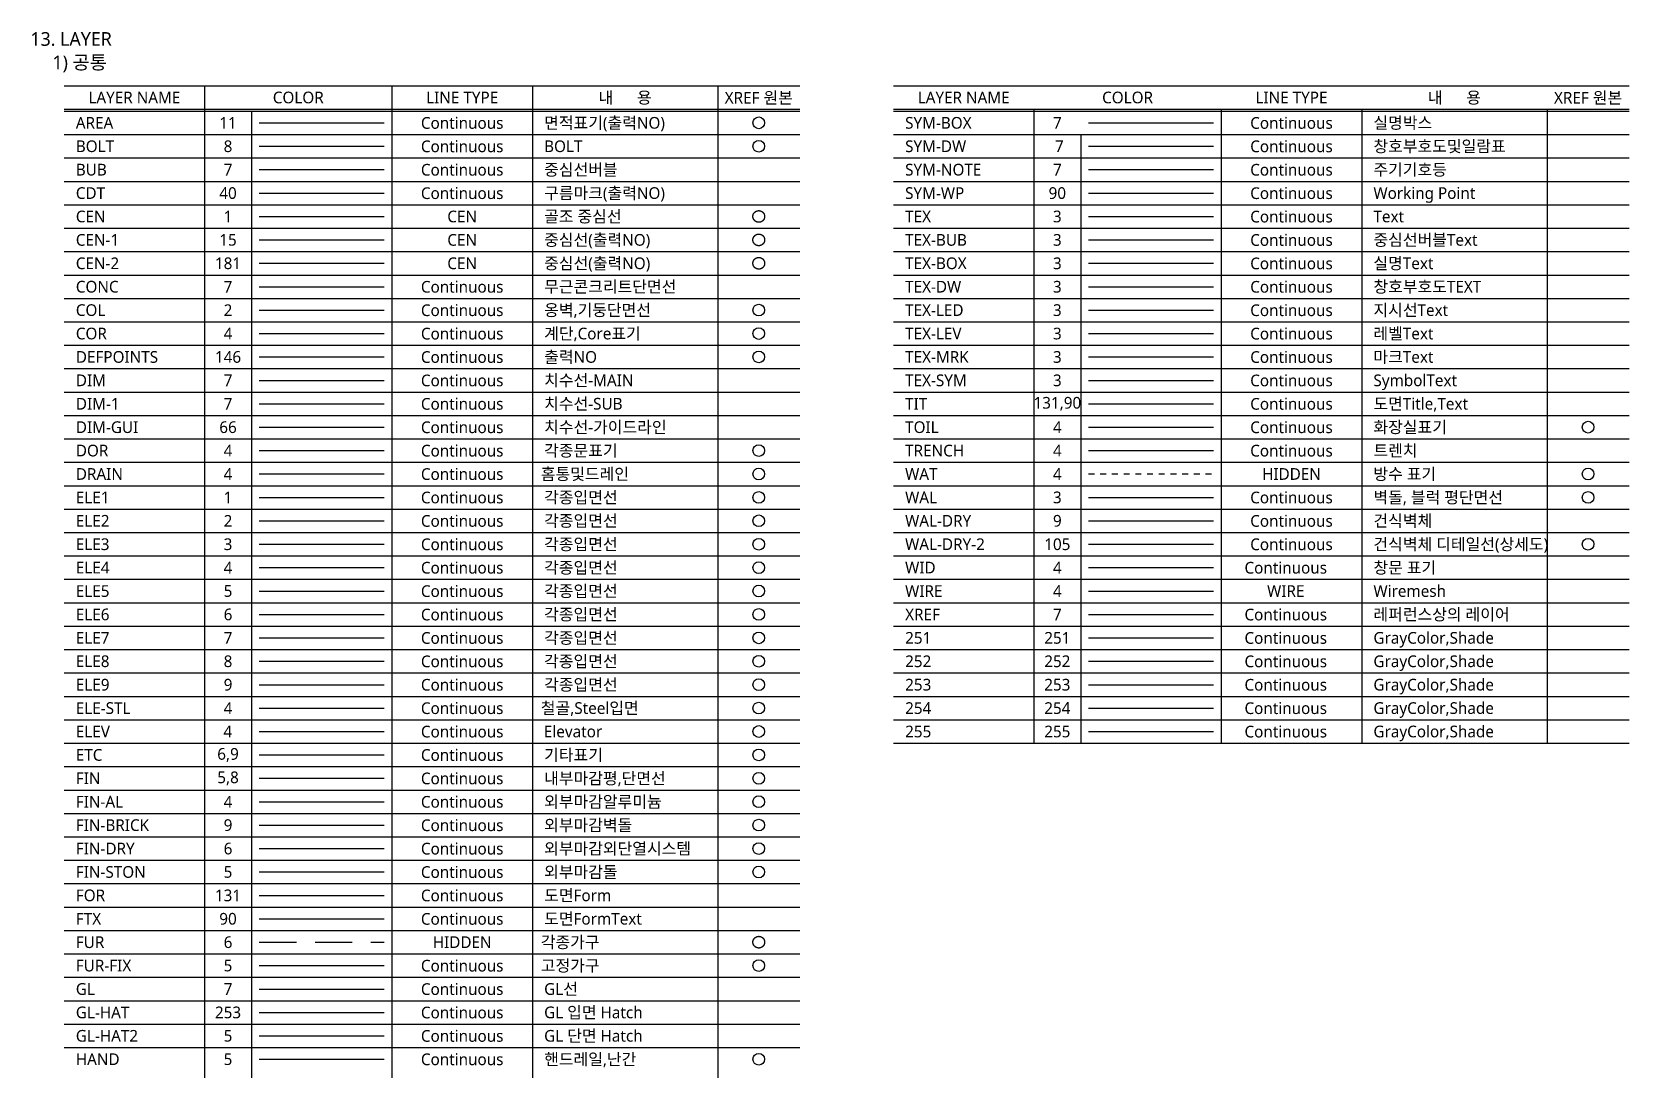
# Model space of a CAD drawing. Header units: millimetres. Extents: x 107602 to 329326, y 78309 to 188874.
# Drawn here: x 247477 to 329326, y 135710 to 188874 of the extents above; entities that cross this region are included whole.
import ezdxf
from ezdxf.enums import TextEntityAlignment as Align

# ---------------------------------------------------------------- set-up
doc = ezdxf.new("R2010")
doc.units = ezdxf.units.MM
doc.header["$LTSCALE"] = 300
for name, pattern in [('ACAD_ISO04W100', [30, 24, -3, 0, -3]), ('CEN', [26, 24, -1, 0, -1]), ('DASHED2', [9.525, 6.35, -3.175]), ('HIDDEN', [2, 1, -1])]:
    doc.linetypes.add(name, pattern=pattern)
for name, color, linetype in [('251', 251, 'Continuous'), ('252', 252, 'Continuous'), ('253', 253, 'Continuous'), ('254', 254, 'Continuous'), ('255', 255, 'Continuous'), ('BOLT', 8, 'Continuous'), ('BUB', 7, 'Continuous'), ('CEN', 1, 'ACAD_ISO04W100'), ('COL', 2, 'Continuous'), ('CONC', 7, 'Continuous'), ('COR', 4, 'Continuous'), ('DIM', 7, 'Continuous'), ('DIM-1', 7, 'Continuous'), ('DOOR', 4, 'Continuous'), ('DRAIN', 4, 'Continuous'), ('ELE-STL', 4, 'Continuous'), ('ELE1', 1, 'Continuous'), ('ELE2', 2, 'Continuous'), ('ELE3', 3, 'Continuous'), ('ELE4', 4, 'Continuous'), ('ELE5', 5, 'Continuous'), ('ELE6', 6, 'Continuous'), ('ELE7', 7, 'Continuous'), ('ELE8', 8, 'Continuous'), ('ELE9', 9, 'Continuous'), ('ELEV', 4, 'Continuous'), ('ETC', 6, 'Continuous'), ('FIN', 8, 'Continuous'), ('FIN-AL', 4, 'Continuous'), ('FIN-BRICK', 9, 'Continuous'), ('FIN-DRY', 6, 'Continuous'), ('FIN-STON', 5, 'Continuous'), ('FOR', 131, 'Continuous'), ('FTX', 90, 'Continuous'), ('FUR', 5, 'DASHED2'), ('FUR-FIX', 5, 'Continuous'), ('GL', 7, 'Continuous'), ('GL-HAT', 253, 'Continuous'), ('GL-HAT2', 5, 'Continuous'), ('HAND', 5, 'Continuous'), ('LINE3', 3, 'Continuous'), ('LINE7', 7, 'Continuous'), ('LINE8', 8, 'Continuous'), ('SYM-BOX', 7, 'Continuous'), ('SYM-DW', 7, 'Continuous'), ('SYM-NOTE', 7, 'Continuous'), ('SYM-WP', 90, 'Continuous'), ('TEX', 3, 'Continuous'), ('TEX-BOX', 3, 'Continuous'), ('TEX-BUB', 3, 'Continuous'), ('TEX-DW', 3, 'Continuous'), ('TEX-LED', 3, 'Continuous'), ('TEX-LEV', 3, 'Continuous'), ('TEX-MRK', 3, 'Continuous'), ('TEX-SYM', 3, 'Continuous'), ('TIT', 131, 'Continuous'), ('TOIL', 4, 'Continuous'), ('TRENCH', 6, 'Continuous'), ('WAL', 3, 'Continuous'), ('WAL-DRY', 9, 'Continuous'), ('WAL-DRY-2', 105, 'Continuous'), ('WAT', 4, 'HIDDEN'), ('WID', 4, 'Continuous'), ('WIRE', 4, 'WIRE'), ('XREF', 7, 'Continuous')]:
    doc.layers.add(name, color=color, linetype=linetype)
for name, color, linetype, plot in [('AREA', 11, 'Continuous', False), ('CDT', 40, 'Continuous', False), ('CEN-1', 15, 'CEN', False), ('CEN-2', 181, 'CEN', False), ('DIM-GUI', 66, 'Continuous', False)]:
    doc.layers.add(name, color=color, linetype=linetype, plot=plot)
doc.styles.get("Standard").update_dxf_attribs({"font": 'NanumGothic.ttf'})
doc.linetypes.add('WIRE', pattern='A,2,-0.8,["X",Standard,S=0.6,R=0,X=-0.5,Y=-0.3],-0.2', length=3)

msp = doc.modelspace()

# ---------------------------------------------------------------- linework, layer by layer
at = {"layer": '251'}
msp.add_line((301625.5, 157814), (308025.5, 157814), dxfattribs=at)
at = {"layer": '252'}
msp.add_line((301625.5, 156614), (308025.5, 156614), dxfattribs=at)
at = {"layer": '253'}
msp.add_line((301625.5, 155414), (308025.5, 155414), dxfattribs=at)
at = {"layer": '254'}
msp.add_line((301625.5, 154214), (308025.5, 154214), dxfattribs=at)
at = {"layer": '255'}
msp.add_line((301625.5, 153014), (308025.5, 153014), dxfattribs=at)
at = {"layer": 'AREA'}
msp.add_line((259125.5, 184214), (265525.5, 184214), dxfattribs=at)
msp.add_circle((284725.5, 184214), 300, dxfattribs=at)
at = {"layer": 'BOLT'}
msp.add_line((259125.5, 183014), (265525.5, 183014), dxfattribs=at)
msp.add_circle((284725.5, 183014), 300, dxfattribs=at)
at = {"layer": 'BUB'}
msp.add_line((259125.5, 181814), (265525.5, 181814), dxfattribs=at)
at = {"layer": 'CDT'}
msp.add_line((259125.5, 180614), (265525.5, 180614), dxfattribs=at)
at = {"layer": 'CEN'}
msp.add_line((259125.5, 179414), (265525.5, 179414), dxfattribs=at)
msp.add_circle((284725.5, 179414), 300, dxfattribs=at)
at = {"layer": 'CEN-1'}
msp.add_line((259125.5, 178214), (265525.5, 178214), dxfattribs=at)
msp.add_circle((284725.5, 178214), 300, dxfattribs=at)
at = {"layer": 'CEN-2'}
msp.add_line((259125.5, 177014), (265525.5, 177014), dxfattribs=at)
msp.add_circle((284725.5, 177014), 300, dxfattribs=at)
at = {"layer": 'COL'}
msp.add_line((259125.5, 174614), (265525.5, 174614), dxfattribs=at)
msp.add_circle((284725.5, 174614), 300, dxfattribs=at)
at = {"layer": 'CONC'}
msp.add_line((259125.5, 175814), (265525.5, 175814), dxfattribs=at)
at = {"layer": 'COR'}
msp.add_line((259125.5, 173414), (265525.5, 173414), dxfattribs=at)
msp.add_circle((284725.5, 173414), 300, dxfattribs=at)
at = {"layer": 'Defpoints'}
msp.add_line((259125.5, 172214), (265525.5, 172214), dxfattribs=at)
msp.add_circle((284725.5, 172214), 300, dxfattribs=at)
at = {"layer": 'DIM'}
msp.add_line((259125.5, 171014), (265525.5, 171014), dxfattribs=at)
at = {"layer": 'DIM-1'}
msp.add_line((259125.5, 169814), (265525.5, 169814), dxfattribs=at)
at = {"layer": 'DIM-GUI'}
msp.add_line((259125.5, 168614), (265525.5, 168614), dxfattribs=at)
at = {"layer": 'DOOR'}
msp.add_line((259125.5, 167414), (265525.5, 167414), dxfattribs=at)
msp.add_circle((284725.5, 167414), 300, dxfattribs=at)
at = {"layer": 'DRAIN'}
msp.add_line((259125.5, 166214), (265525.5, 166214), dxfattribs=at)
msp.add_circle((284725.5, 166214), 300, dxfattribs=at)
at = {"layer": 'ELE-STL'}
msp.add_line((259125.5, 154214), (265525.5, 154214), dxfattribs=at)
msp.add_circle((284725.5, 154214), 300, dxfattribs=at)
at = {"layer": 'ELE1'}
msp.add_line((259125.5, 165014), (265525.5, 165014), dxfattribs=at)
msp.add_circle((284725.5, 165014), 300, dxfattribs=at)
at = {"layer": 'ELE2'}
msp.add_line((259125.5, 163814), (265525.5, 163814), dxfattribs=at)
msp.add_circle((284725.5, 163814), 300, dxfattribs=at)
at = {"layer": 'ELE3'}
msp.add_line((259125.5, 162614), (265525.5, 162614), dxfattribs=at)
msp.add_circle((284725.5, 162614), 300, dxfattribs=at)
at = {"layer": 'ELE4'}
msp.add_line((259125.5, 161414), (265525.5, 161414), dxfattribs=at)
msp.add_circle((284725.5, 161414), 300, dxfattribs=at)
at = {"layer": 'ELE5'}
msp.add_line((259125.5, 160214), (265525.5, 160214), dxfattribs=at)
msp.add_circle((284725.5, 160214), 300, dxfattribs=at)
at = {"layer": 'ELE6'}
msp.add_line((259125.5, 159014), (265525.5, 159014), dxfattribs=at)
msp.add_circle((284725.5, 159014), 300, dxfattribs=at)
at = {"layer": 'ELE7'}
msp.add_line((259125.5, 157814), (265525.5, 157814), dxfattribs=at)
msp.add_circle((284725.5, 157814), 300, dxfattribs=at)
at = {"layer": 'ELE8'}
msp.add_line((259125.5, 156614), (265525.5, 156614), dxfattribs=at)
msp.add_circle((284725.5, 156614), 300, dxfattribs=at)
at = {"layer": 'ELE9'}
msp.add_line((259125.5, 155414), (265525.5, 155414), dxfattribs=at)
msp.add_circle((284725.5, 155414), 300, dxfattribs=at)
at = {"layer": 'ELEV'}
msp.add_line((259125.5, 153014), (265525.5, 153014), dxfattribs=at)
msp.add_circle((284725.5, 153014), 300, dxfattribs=at)
at = {"layer": 'ETC'}
msp.add_line((259125.5, 151814), (265525.5, 151814), dxfattribs=at)
msp.add_circle((284725.5, 151814), 300, dxfattribs=at)
at = {"layer": 'FIN'}
msp.add_line((259125.5, 150614), (265525.5, 150614), dxfattribs=at)
msp.add_circle((284725.5, 150614), 300, dxfattribs=at)
at = {"layer": 'FIN-AL'}
msp.add_line((259125.5, 149414), (265525.5, 149414), dxfattribs=at)
msp.add_circle((284725.5, 149414), 300, dxfattribs=at)
at = {"layer": 'FIN-BRICK'}
msp.add_line((259125.5, 148214), (265525.5, 148214), dxfattribs=at)
msp.add_circle((284725.5, 148214), 300, dxfattribs=at)
at = {"layer": 'FIN-DRY'}
msp.add_line((259125.5, 147014), (265525.5, 147014), dxfattribs=at)
msp.add_circle((284725.5, 147014), 300, dxfattribs=at)
at = {"layer": 'FIN-STON'}
msp.add_line((259125.5, 145814), (265525.5, 145814), dxfattribs=at)
msp.add_circle((284725.5, 145814), 300, dxfattribs=at)
at = {"layer": 'FOR'}
msp.add_line((259125.5, 144614), (265525.5, 144614), dxfattribs=at)
at = {"layer": 'FTX'}
msp.add_line((259125.5, 143414), (265525.5, 143414), dxfattribs=at)
at = {"layer": 'FUR'}
msp.add_line((259125.5, 142214), (265525.5, 142214), dxfattribs=at)
msp.add_circle((284725.5, 142214), 300, dxfattribs=at)
at = {"layer": 'FUR-FIX'}
msp.add_line((259125.5, 141014), (265525.5, 141014), dxfattribs=at)
msp.add_circle((284725.5, 141014), 300, dxfattribs=at)
at = {"layer": 'GL'}
msp.add_line((259125.5, 139814), (265525.5, 139814), dxfattribs=at)
at = {"layer": 'GL-HAT'}
msp.add_line((259125.5, 138614), (265525.5, 138614), dxfattribs=at)
at = {"layer": 'GL-HAT2'}
msp.add_line((259125.5, 137414), (265525.5, 137414), dxfattribs=at)
at = {"layer": 'HAND'}
msp.add_line((259125.5, 136214), (265525.5, 136214), dxfattribs=at)
msp.add_circle((284725.5, 136214), 300, dxfattribs=at)
at = {"layer": 'LINE3'}
for p, q in [((249125.5, 186114), (286825.5, 186114)), ((291625.5, 186114), (329325.5, 186114)), ((249125.5, 184914), (286825.5, 184914)), ((249125.5, 184814), (286825.5, 184814)), ((291625.5, 184914), (329325.5, 184914)), ((291625.5, 184814), (329325.5, 184814)), ((291625.5, 152414), (329325.5, 152414))]:
    msp.add_line(p, q, dxfattribs=at)
at = {"layer": 'LINE7'}
for p, q in [((256325.5, 186114), (256325.5, 82814)), ((265925.5, 186114), (265925.5, 82814)), ((273125.5, 186114), (273125.5, 82814)), ((282625.5, 186114), (282625.5, 82814)), ((298825.5, 184914), (298825.5, 152414)), ((308425.5, 184914), (308425.5, 152414)), ((315625.5, 184914), (315625.5, 152414)), ((325125.5, 184914), (325125.5, 152414)), ((249125.5, 183614), (286825.5, 183614)), ((291625.5, 183614), (329325.5, 183614)), ((249125.5, 182414), (286825.5, 182414)), ((291625.5, 182414), (329325.5, 182414)), ((249125.5, 181214), (286825.5, 181214)), ((291625.5, 181214), (329325.5, 181214)), ((249125.5, 180014), (286825.5, 180014)), ((291625.5, 180014), (329325.5, 180014)), ((249125.5, 178814), (286825.5, 178814)), ((291625.5, 178814), (329325.5, 178814)), ((249125.5, 177614), (286825.5, 177614)), ((291625.5, 177614), (329325.5, 177614)), ((249125.5, 176414), (286825.5, 176414)), ((291625.5, 176414), (329325.5, 176414)), ((249125.5, 175214), (286825.5, 175214)), ((291625.5, 175214), (329325.5, 175214)), ((249125.5, 174014), (286825.5, 174014)), ((291625.5, 174014), (329325.5, 174014)), ((249125.5, 172814), (286825.5, 172814)), ((291625.5, 172814), (329325.5, 172814)), ((249125.5, 171614), (286825.5, 171614)), ((291625.5, 171614), (329325.5, 171614)), ((249125.5, 170414), (286825.5, 170414)), ((291625.5, 170414), (329325.5, 170414)), ((249125.5, 169214), (286825.5, 169214)), ((291625.5, 169214), (329325.5, 169214)), ((249125.5, 168014), (286825.5, 168014)), ((291625.5, 168014), (329325.5, 168014)), ((249125.5, 166814), (286825.5, 166814)), ((291625.5, 166814), (329325.5, 166814)), ((249125.5, 165614), (286825.5, 165614)), ((291625.5, 165614), (329325.5, 165614)), ((249125.5, 164414), (286825.5, 164414)), ((291625.5, 164414), (329325.5, 164414)), ((249125.5, 163214), (286825.5, 163214)), ((291625.5, 163214), (329325.5, 163214)), ((249125.5, 162014), (286825.5, 162014)), ((291625.5, 162014), (329325.5, 162014)), ((249125.5, 160814), (286825.5, 160814)), ((291625.5, 160814), (329325.5, 160814)), ((249125.5, 159614), (286825.5, 159614)), ((291625.5, 159614), (329325.5, 159614)), ((249125.5, 158414), (286825.5, 158414)), ((291625.5, 158414), (329325.5, 158414)), ((249125.5, 157214), (286825.5, 157214)), ((291625.5, 157214), (329325.5, 157214)), ((249125.5, 156014), (286825.5, 156014)), ((291625.5, 156014), (329325.5, 156014)), ((249125.5, 154814), (286825.5, 154814)), ((291625.5, 154814), (329325.5, 154814)), ((249125.5, 153614), (286825.5, 153614)), ((291625.5, 153614), (329325.5, 153614)), ((249125.5, 152414), (286825.5, 152414)), ((249125.5, 151214), (286825.5, 151214)), ((249125.5, 150014), (286825.5, 150014)), ((249125.5, 148814), (286825.5, 148814)), ((249125.5, 147614), (286825.5, 147614)), ((249125.5, 146414), (286825.5, 146414)), ((249125.5, 145214), (286825.5, 145214)), ((249125.5, 144014), (286825.5, 144014)), ((249125.5, 142814), (286825.5, 142814)), ((249125.5, 141614), (286825.5, 141614)), ((249125.5, 140414), (286825.5, 140414)), ((249125.5, 139214), (286825.5, 139214)), ((249125.5, 138014), (286825.5, 138014)), ((249125.5, 136814), (286825.5, 136814))]:
    msp.add_line(p, q, dxfattribs=at)
at = {"layer": 'LINE8'}
for p, q in [((258725.5, 184814), (258725.5, 82814)), ((301225.5, 183614), (301225.5, 152414))]:
    msp.add_line(p, q, dxfattribs=at)
at = {"layer": 'SYM-BOX'}
for p, q in [((301625.5, 184214), (308025.5, 184214)), ((301625.5, 181814), (308025.5, 181814))]:
    msp.add_line(p, q, dxfattribs=at)
at = {"layer": 'SYM-DW'}
msp.add_line((301625.5, 183014), (308025.5, 183014), dxfattribs=at)
at = {"layer": 'SYM-WP'}
msp.add_line((301625.5, 180614), (308025.5, 180614), dxfattribs=at)
at = {"layer": 'TEX'}
msp.add_line((301625.5, 179414), (308025.5, 179414), dxfattribs=at)
at = {"layer": 'TEX-BOX'}
msp.add_line((301625.5, 177014), (308025.5, 177014), dxfattribs=at)
at = {"layer": 'TEX-BUB'}
msp.add_line((301625.5, 178214), (308025.5, 178214), dxfattribs=at)
at = {"layer": 'TEX-DW'}
for p, q in [((301625.5, 175814), (308025.5, 175814)), ((301625.5, 174614), (308025.5, 174614))]:
    msp.add_line(p, q, dxfattribs=at)
at = {"layer": 'TEX-LEV'}
msp.add_line((301625.5, 173414), (308025.5, 173414), dxfattribs=at)
at = {"layer": 'TEX-MRK'}
msp.add_line((301625.5, 172214), (308025.5, 172214), dxfattribs=at)
at = {"layer": 'TEX-SYM'}
msp.add_line((301625.5, 171014), (308025.5, 171014), dxfattribs=at)
at = {"layer": 'TIT'}
msp.add_line((301625.5, 169814), (308025.5, 169814), dxfattribs=at)
at = {"layer": 'TOIL'}
msp.add_line((301625.5, 168614), (308025.5, 168614), dxfattribs=at)
at = {"layer": 'TRENCH'}
msp.add_line((301625.5, 167414), (308025.5, 167414), dxfattribs=at)
msp.add_circle((327225.5, 168614), 300, dxfattribs=at)
at = {"layer": 'WAL'}
msp.add_line((301625.5, 165014), (308025.5, 165014), dxfattribs=at)
msp.add_circle((327225.5, 166214), 300, dxfattribs=at)
at = {"layer": 'WAL-DRY'}
msp.add_line((301625.5, 163814), (308025.5, 163814), dxfattribs=at)
msp.add_circle((327225.5, 165014), 300, dxfattribs=at)
at = {"layer": 'WAL-DRY-2'}
msp.add_line((301625.5, 162614), (308025.5, 162614), dxfattribs=at)
at = {"layer": 'WAT'}
msp.add_line((301625.5, 166214), (308025.5, 166214), dxfattribs=at)
at = {"layer": 'WID'}
msp.add_line((301625.5, 161414), (308025.5, 161414), dxfattribs=at)
msp.add_circle((327225.5, 162614), 300, dxfattribs=at)
at = {"layer": 'WIRE'}
msp.add_line((301625.5, 160214), (308025.5, 160214), dxfattribs=at)
at = {"layer": 'XREF'}
msp.add_line((301625.5, 159014), (308025.5, 159014), dxfattribs=at)

# ---------------------------------------------------------------- texts
at = {"layer": '251'}
for s, p in [('251', (292225.5, 157814)), ('GrayColor,Shade', (316225.5, 157814))]:
    msp.add_text(s, height=600, dxfattribs=at).set_placement(p, align=Align.MIDDLE_LEFT)
for s, p in [('251', (300025.5, 157814)), ('Continuous', (311732.1, 157814))]:
    msp.add_text(s, height=600, dxfattribs=at).set_placement(p, align=Align.MIDDLE)
at = {"layer": '252'}
for s, p in [('252', (292225.5, 156614)), ('GrayColor,Shade', (316225.5, 156614))]:
    msp.add_text(s, height=600, dxfattribs=at).set_placement(p, align=Align.MIDDLE_LEFT)
for s, p in [('252', (300025.5, 156614)), ('Continuous', (311732.1, 156614))]:
    msp.add_text(s, height=600, dxfattribs=at).set_placement(p, align=Align.MIDDLE)
at = {"layer": '253'}
for s, p in [('253', (292225.5, 155414)), ('GrayColor,Shade', (316225.5, 155414))]:
    msp.add_text(s, height=600, dxfattribs=at).set_placement(p, align=Align.MIDDLE_LEFT)
for s, p in [('253', (300025.5, 155414)), ('Continuous', (311732.1, 155414))]:
    msp.add_text(s, height=600, dxfattribs=at).set_placement(p, align=Align.MIDDLE)
at = {"layer": '254'}
for s, p in [('254', (292225.5, 154214)), ('GrayColor,Shade', (316225.5, 154214))]:
    msp.add_text(s, height=600, dxfattribs=at).set_placement(p, align=Align.MIDDLE_LEFT)
for s, p in [('254', (300025.5, 154214)), ('Continuous', (311732.1, 154214))]:
    msp.add_text(s, height=600, dxfattribs=at).set_placement(p, align=Align.MIDDLE)
at = {"layer": '255'}
for s, p in [('255', (292225.5, 153014)), ('GrayColor,Shade', (316225.5, 153014))]:
    msp.add_text(s, height=600, dxfattribs=at).set_placement(p, align=Align.MIDDLE_LEFT)
for s, p in [('255', (300025.5, 153014)), ('Continuous', (311732.1, 153014))]:
    msp.add_text(s, height=600, dxfattribs=at).set_placement(p, align=Align.MIDDLE)
at = {"layer": 'AREA'}
for s, p in [('AREA', (249725.5, 184214)), ('면적표기(출력NO)', (273725.5, 184214))]:
    msp.add_text(s, height=600, dxfattribs=at).set_placement(p, align=Align.MIDDLE_LEFT)
for s, p in [('11', (257525.5, 184214)), ('Continuous', (269525.5, 184214))]:
    msp.add_text(s, height=600, dxfattribs=at).set_placement(p, align=Align.MIDDLE)
at = {"layer": 'BOLT'}
for p in [(249725.5, 183014), (273725.5, 183014)]:
    msp.add_text('BOLT', height=600, dxfattribs=at).set_placement(p, align=Align.MIDDLE_LEFT)
for s, p in [('8', (257525.5, 183014)), ('Continuous', (269525.5, 183014))]:
    msp.add_text(s, height=600, dxfattribs=at).set_placement(p, align=Align.MIDDLE)
at = {"layer": 'BUB'}
for s, p in [('BUB', (249725.5, 181814)), ('중심선버블', (273725.5, 181814))]:
    msp.add_text(s, height=600, dxfattribs=at).set_placement(p, align=Align.MIDDLE_LEFT)
for s, p in [('7', (257525.5, 181814)), ('Continuous', (269525.5, 181814))]:
    msp.add_text(s, height=600, dxfattribs=at).set_placement(p, align=Align.MIDDLE)
at = {"layer": 'CDT'}
for s, p in [('CDT', (249725.5, 180614)), ('구름마크(출력NO)', (273725.5, 180614))]:
    msp.add_text(s, height=600, dxfattribs=at).set_placement(p, align=Align.MIDDLE_LEFT)
for s, p in [('40', (257525.5, 180614)), ('Continuous', (269525.5, 180614))]:
    msp.add_text(s, height=600, dxfattribs=at).set_placement(p, align=Align.MIDDLE)
at = {"layer": 'CEN'}
for s, p in [('CEN', (249725.5, 179414)), ('골조 중심선', (273725.5, 179414))]:
    msp.add_text(s, height=600, dxfattribs=at).set_placement(p, align=Align.MIDDLE_LEFT)
for s, p in [('1', (257525.5, 179414)), ('CEN', (269525.5, 179414))]:
    msp.add_text(s, height=600, dxfattribs=at).set_placement(p, align=Align.MIDDLE)
at = {"layer": 'CEN-1'}
for s, p in [('CEN-1', (249725.5, 178214)), ('중심선(출력NO)', (273725.5, 178214))]:
    msp.add_text(s, height=600, dxfattribs=at).set_placement(p, align=Align.MIDDLE_LEFT)
for s, p in [('15', (257525.5, 178214)), ('CEN', (269525.5, 178214))]:
    msp.add_text(s, height=600, dxfattribs=at).set_placement(p, align=Align.MIDDLE)
at = {"layer": 'CEN-2'}
for s, p in [('CEN-2', (249725.5, 177014)), ('중심선(출력NO)', (273725.5, 177014))]:
    msp.add_text(s, height=600, dxfattribs=at).set_placement(p, align=Align.MIDDLE_LEFT)
for s, p in [('181', (257525.5, 177014)), ('CEN', (269525.5, 177014))]:
    msp.add_text(s, height=600, dxfattribs=at).set_placement(p, align=Align.MIDDLE)
at = {"layer": 'COL'}
for s, p in [('COL', (249725.5, 174614)), ('옹벽,기둥단면선', (273725.5, 174614))]:
    msp.add_text(s, height=600, dxfattribs=at).set_placement(p, align=Align.MIDDLE_LEFT)
for s, p in [('2', (257525.5, 174614)), ('Continuous', (269525.5, 174614))]:
    msp.add_text(s, height=600, dxfattribs=at).set_placement(p, align=Align.MIDDLE)
at = {"layer": 'CONC'}
for s, p in [('CONC', (249725.5, 175814)), ('무근콘크리트단면선', (273725.5, 175814))]:
    msp.add_text(s, height=600, dxfattribs=at).set_placement(p, align=Align.MIDDLE_LEFT)
for s, p in [('7', (257525.5, 175814)), ('Continuous', (269525.5, 175814))]:
    msp.add_text(s, height=600, dxfattribs=at).set_placement(p, align=Align.MIDDLE)
at = {"layer": 'COR'}
for s, p in [('COR', (249725.5, 173414)), ('계단,Core표기', (273725.5, 173414))]:
    msp.add_text(s, height=600, dxfattribs=at).set_placement(p, align=Align.MIDDLE_LEFT)
for s, p in [('4', (257525.5, 173414)), ('Continuous', (269525.5, 173414))]:
    msp.add_text(s, height=600, dxfattribs=at).set_placement(p, align=Align.MIDDLE)
at = {"layer": 'Defpoints'}
for s, p in [('DEFPOINTS', (249725.5, 172214)), ('출력NO', (273725.5, 172214))]:
    msp.add_text(s, height=600, dxfattribs=at).set_placement(p, align=Align.MIDDLE_LEFT)
for s, p in [('146', (257525.5, 172214)), ('Continuous', (269525.5, 172214))]:
    msp.add_text(s, height=600, dxfattribs=at).set_placement(p, align=Align.MIDDLE)
at = {"layer": 'DIM'}
for s, p in [('DIM', (249725.5, 171014)), ('치수선-MAIN', (273725.5, 171014)), ('치수선-SUB', (273725.5, 169814))]:
    msp.add_text(s, height=600, dxfattribs=at).set_placement(p, align=Align.MIDDLE_LEFT)
for s, p in [('7', (257525.5, 171014)), ('Continuous', (269525.5, 171014))]:
    msp.add_text(s, height=600, dxfattribs=at).set_placement(p, align=Align.MIDDLE)
at = {"layer": 'DIM-1'}
msp.add_text('DIM-1', height=600, dxfattribs=at).set_placement((249725.5, 169814), align=Align.MIDDLE_LEFT)
for s, p in [('7', (257525.5, 169814)), ('Continuous', (269525.5, 169814))]:
    msp.add_text(s, height=600, dxfattribs=at).set_placement(p, align=Align.MIDDLE)
at = {"layer": 'DIM-GUI'}
for s, p in [('DIM-GUI', (249725.5, 168614)), ('치수선-가이드라인', (273725.5, 168614))]:
    msp.add_text(s, height=600, dxfattribs=at).set_placement(p, align=Align.MIDDLE_LEFT)
for s, p in [('66', (257525.5, 168614)), ('Continuous', (269525.5, 168614))]:
    msp.add_text(s, height=600, dxfattribs=at).set_placement(p, align=Align.MIDDLE)
at = {"layer": 'DOOR'}
for s, p in [('각종문표기', (273725.5, 167414)), ('DOR', (249725.5, 167414))]:
    msp.add_text(s, height=600, dxfattribs=at).set_placement(p, align=Align.MIDDLE_LEFT)
for s, p in [('4', (257525.5, 167414)), ('Continuous', (269525.5, 167414))]:
    msp.add_text(s, height=600, dxfattribs=at).set_placement(p, align=Align.MIDDLE)
at = {"layer": 'DRAIN'}
for s, p in [('DRAIN', (249725.5, 166214)), ('홈통및드레인', (273556.4, 166214))]:
    msp.add_text(s, height=600, dxfattribs=at).set_placement(p, align=Align.MIDDLE_LEFT)
for s, p in [('4', (257525.5, 166214)), ('Continuous', (269525.5, 166214))]:
    msp.add_text(s, height=600, dxfattribs=at).set_placement(p, align=Align.MIDDLE)
at = {"layer": 'ELE-STL'}
for s, p in [('ELE-STL', (249725.5, 154214)), ('철골,Steel입면', (273556.4, 154214))]:
    msp.add_text(s, height=600, dxfattribs=at).set_placement(p, align=Align.MIDDLE_LEFT)
for s, p in [('4', (257525.5, 154214)), ('Continuous', (269525.5, 154214))]:
    msp.add_text(s, height=600, dxfattribs=at).set_placement(p, align=Align.MIDDLE)
at = {"layer": 'ELE1'}
for s, p in [('각종입면선', (273725.5, 165014)), ('ELE1', (249725.5, 165014))]:
    msp.add_text(s, height=600, dxfattribs=at).set_placement(p, align=Align.MIDDLE_LEFT)
for s, p in [('1', (257525.5, 165014)), ('Continuous', (269525.5, 165014))]:
    msp.add_text(s, height=600, dxfattribs=at).set_placement(p, align=Align.MIDDLE)
at = {"layer": 'ELE2'}
for s, p in [('ELE2', (249725.5, 163814)), ('각종입면선', (273725.5, 163814))]:
    msp.add_text(s, height=600, dxfattribs=at).set_placement(p, align=Align.MIDDLE_LEFT)
for s, p in [('2', (257525.5, 163814)), ('Continuous', (269525.5, 163814))]:
    msp.add_text(s, height=600, dxfattribs=at).set_placement(p, align=Align.MIDDLE)
at = {"layer": 'ELE3'}
for s, p in [('ELE3', (249725.5, 162614)), ('각종입면선', (273725.5, 162614))]:
    msp.add_text(s, height=600, dxfattribs=at).set_placement(p, align=Align.MIDDLE_LEFT)
for s, p in [('3', (257525.5, 162614)), ('Continuous', (269525.5, 162614))]:
    msp.add_text(s, height=600, dxfattribs=at).set_placement(p, align=Align.MIDDLE)
at = {"layer": 'ELE4'}
for s, p in [('ELE4', (249725.5, 161414)), ('각종입면선', (273725.5, 161414))]:
    msp.add_text(s, height=600, dxfattribs=at).set_placement(p, align=Align.MIDDLE_LEFT)
for s, p in [('4', (257525.5, 161414)), ('Continuous', (269525.5, 161414))]:
    msp.add_text(s, height=600, dxfattribs=at).set_placement(p, align=Align.MIDDLE)
at = {"layer": 'ELE5'}
for s, p in [('ELE5', (249725.5, 160214)), ('각종입면선', (273725.5, 160214))]:
    msp.add_text(s, height=600, dxfattribs=at).set_placement(p, align=Align.MIDDLE_LEFT)
for s, p in [('5', (257525.5, 160214)), ('Continuous', (269525.5, 160214))]:
    msp.add_text(s, height=600, dxfattribs=at).set_placement(p, align=Align.MIDDLE)
at = {"layer": 'ELE6'}
for s, p in [('ELE6', (249725.5, 159014)), ('각종입면선', (273725.5, 159014))]:
    msp.add_text(s, height=600, dxfattribs=at).set_placement(p, align=Align.MIDDLE_LEFT)
for s, p in [('6', (257525.5, 159014)), ('Continuous', (269525.5, 159014))]:
    msp.add_text(s, height=600, dxfattribs=at).set_placement(p, align=Align.MIDDLE)
at = {"layer": 'ELE7'}
for s, p in [('ELE7', (249725.5, 157814)), ('각종입면선', (273725.5, 157814))]:
    msp.add_text(s, height=600, dxfattribs=at).set_placement(p, align=Align.MIDDLE_LEFT)
for s, p in [('7', (257525.5, 157814)), ('Continuous', (269525.5, 157814))]:
    msp.add_text(s, height=600, dxfattribs=at).set_placement(p, align=Align.MIDDLE)
at = {"layer": 'ELE8'}
for s, p in [('ELE8', (249725.5, 156614)), ('각종입면선', (273725.5, 156614))]:
    msp.add_text(s, height=600, dxfattribs=at).set_placement(p, align=Align.MIDDLE_LEFT)
for s, p in [('8', (257525.5, 156614)), ('Continuous', (269525.5, 156614))]:
    msp.add_text(s, height=600, dxfattribs=at).set_placement(p, align=Align.MIDDLE)
at = {"layer": 'ELE9'}
for s, p in [('ELE9', (249725.5, 155414)), ('각종입면선', (273725.5, 155414))]:
    msp.add_text(s, height=600, dxfattribs=at).set_placement(p, align=Align.MIDDLE_LEFT)
for s, p in [('9', (257525.5, 155414)), ('Continuous', (269525.5, 155414))]:
    msp.add_text(s, height=600, dxfattribs=at).set_placement(p, align=Align.MIDDLE)
at = {"layer": 'ELEV'}
for s, p in [('ELEV', (249725.5, 153014)), ('Elevator', (273711.2, 153014))]:
    msp.add_text(s, height=600, dxfattribs=at).set_placement(p, align=Align.MIDDLE_LEFT)
for s, p in [('4', (257511.2, 153014)), ('Continuous', (269525.5, 153014))]:
    msp.add_text(s, height=600, dxfattribs=at).set_placement(p, align=Align.MIDDLE)
at = {"layer": 'ETC'}
for s, p in [('ETC', (249725.5, 151814)), ('기타표기', (273725.5, 151814))]:
    msp.add_text(s, height=600, dxfattribs=at).set_placement(p, align=Align.MIDDLE_LEFT)
for s, p in [('6,9', (257525.5, 151814)), ('Continuous', (269525.5, 151814))]:
    msp.add_text(s, height=600, dxfattribs=at).set_placement(p, align=Align.MIDDLE)
at = {"layer": 'FIN'}
for s, p in [('FIN', (249725.5, 150614)), ('내부마감평,단면선', (273725.5, 150614))]:
    msp.add_text(s, height=600, dxfattribs=at).set_placement(p, align=Align.MIDDLE_LEFT)
for s, p in [('5,8', (257525.5, 150614)), ('Continuous', (269525.5, 150614))]:
    msp.add_text(s, height=600, dxfattribs=at).set_placement(p, align=Align.MIDDLE)
at = {"layer": 'FIN-AL'}
for s, p in [('외부마감알루미늄', (273725.5, 149414)), ('FIN-AL', (249725.5, 149414))]:
    msp.add_text(s, height=600, dxfattribs=at).set_placement(p, align=Align.MIDDLE_LEFT)
for s, p in [('4', (257525.5, 149414)), ('Continuous', (269525.5, 149414))]:
    msp.add_text(s, height=600, dxfattribs=at).set_placement(p, align=Align.MIDDLE)
at = {"layer": 'FIN-BRICK'}
for s, p in [('FIN-BRICK', (249725.5, 148214)), ('외부마감벽돌', (273725.5, 148214))]:
    msp.add_text(s, height=600, dxfattribs=at).set_placement(p, align=Align.MIDDLE_LEFT)
for s, p in [('9', (257525.5, 148214)), ('Continuous', (269525.5, 148214))]:
    msp.add_text(s, height=600, dxfattribs=at).set_placement(p, align=Align.MIDDLE)
at = {"layer": 'FIN-DRY'}
for s, p in [('외부마감외단열시스템', (273725.5, 147014)), ('FIN-DRY', (249725.5, 147014))]:
    msp.add_text(s, height=600, dxfattribs=at).set_placement(p, align=Align.MIDDLE_LEFT)
for s, p in [('6', (257525.5, 147014)), ('Continuous', (269525.5, 147014))]:
    msp.add_text(s, height=600, dxfattribs=at).set_placement(p, align=Align.MIDDLE)
at = {"layer": 'FIN-STON'}
for s, p in [('FIN-STON', (249725.5, 145814)), ('외부마감돌', (273725.5, 145814))]:
    msp.add_text(s, height=600, dxfattribs=at).set_placement(p, align=Align.MIDDLE_LEFT)
for s, p in [('5', (257525.5, 145814)), ('Continuous', (269525.5, 145814))]:
    msp.add_text(s, height=600, dxfattribs=at).set_placement(p, align=Align.MIDDLE)
at = {"layer": 'FOR'}
for s, p in [('FOR', (249725.5, 144614)), ('도면Form', (273725.5, 144614))]:
    msp.add_text(s, height=600, dxfattribs=at).set_placement(p, align=Align.MIDDLE_LEFT)
for s, p in [('131', (257525.5, 144614)), ('Continuous', (269525.5, 144614))]:
    msp.add_text(s, height=600, dxfattribs=at).set_placement(p, align=Align.MIDDLE)
at = {"layer": 'FTX'}
for s, p in [('FTX', (249725.5, 143414)), ('도면FormText', (273725.5, 143414))]:
    msp.add_text(s, height=600, dxfattribs=at).set_placement(p, align=Align.MIDDLE_LEFT)
for s, p in [('90', (257525.5, 143414)), ('Continuous', (269525.5, 143414))]:
    msp.add_text(s, height=600, dxfattribs=at).set_placement(p, align=Align.MIDDLE)
at = {"layer": 'FUR'}
for s, p in [('FUR', (249725.5, 142214)), ('각종가구', (273556.4, 142214))]:
    msp.add_text(s, height=600, dxfattribs=at).set_placement(p, align=Align.MIDDLE_LEFT)
for s, p in [('6', (257525.5, 142214)), ('HIDDEN', (269525.5, 142214))]:
    msp.add_text(s, height=600, dxfattribs=at).set_placement(p, align=Align.MIDDLE)
at = {"layer": 'FUR-FIX'}
for s, p in [('FUR-FIX', (249725.5, 141014)), ('고정가구', (273556.4, 141014))]:
    msp.add_text(s, height=600, dxfattribs=at).set_placement(p, align=Align.MIDDLE_LEFT)
for s, p in [('5', (257525.5, 141014)), ('Continuous', (269525.5, 141014))]:
    msp.add_text(s, height=600, dxfattribs=at).set_placement(p, align=Align.MIDDLE)
at = {"layer": 'GL'}
for s, p in [('GL', (249725.5, 139814)), ('GL선', (273725.5, 139814))]:
    msp.add_text(s, height=600, dxfattribs=at).set_placement(p, align=Align.MIDDLE_LEFT)
for s, p in [('7', (257525.5, 139814)), ('Continuous', (269525.5, 139814))]:
    msp.add_text(s, height=600, dxfattribs=at).set_placement(p, align=Align.MIDDLE)
at = {"layer": 'GL-HAT'}
for s, p in [('GL-HAT', (249725.5, 138614)), ('GL 입면 Hatch', (273725.5, 138614))]:
    msp.add_text(s, height=600, dxfattribs=at).set_placement(p, align=Align.MIDDLE_LEFT)
for s, p in [('253', (257525.5, 138614)), ('Continuous', (269525.5, 138614))]:
    msp.add_text(s, height=600, dxfattribs=at).set_placement(p, align=Align.MIDDLE)
at = {"layer": 'GL-HAT2'}
for s, p in [('GL-HAT2', (249725.5, 137414)), ('GL 단면 Hatch', (273725.5, 137414))]:
    msp.add_text(s, height=600, dxfattribs=at).set_placement(p, align=Align.MIDDLE_LEFT)
for s, p in [('5', (257525.5, 137414)), ('Continuous', (269525.5, 137414))]:
    msp.add_text(s, height=600, dxfattribs=at).set_placement(p, align=Align.MIDDLE)
at = {"layer": 'HAND'}
for s, p in [('HAND', (249725.5, 136214)), ('핸드레일,난간', (273725.5, 136214))]:
    msp.add_text(s, height=600, dxfattribs=at).set_placement(p, align=Align.MIDDLE_LEFT)
for s, p in [('5', (257525.5, 136214)), ('Continuous', (269525.5, 136214))]:
    msp.add_text(s, height=600, dxfattribs=at).set_placement(p, align=Align.MIDDLE)
at = {"layer": 'SYM-BOX'}
for s, p in [('SYM-BOX', (292225.5, 184214)), ('실명박스', (316225.5, 184214)), ('주기기호등', (316225.5, 181814))]:
    msp.add_text(s, height=600, dxfattribs=at).set_placement(p, align=Align.MIDDLE_LEFT)
for s, p in [('7', (300025.5, 184214)), ('Continuous', (312025.5, 184214)), ('7', (300025.5, 181814)), ('Continuous', (312025.5, 181814))]:
    msp.add_text(s, height=600, dxfattribs=at).set_placement(p, align=Align.MIDDLE)
at = {"layer": 'SYM-DW'}
for s, p in [('창호부호도및일람표', (316225.5, 183014)), ('SYM-DW', (292225.5, 183014))]:
    msp.add_text(s, height=600, dxfattribs=at).set_placement(p, align=Align.MIDDLE_LEFT)
for s, p in [('7', (300125.5, 183014)), ('Continuous', (312025.5, 183014))]:
    msp.add_text(s, height=600, dxfattribs=at).set_placement(p, align=Align.MIDDLE)
at = {"layer": 'SYM-NOTE'}
msp.add_text('SYM-NOTE', height=600, dxfattribs=at).set_placement((292225.5, 181814), align=Align.MIDDLE_LEFT)
at = {"layer": 'SYM-WP'}
for s, p in [('SYM-WP', (292225.5, 180614)), ('Working Point', (316225.5, 180614))]:
    msp.add_text(s, height=600, dxfattribs=at).set_placement(p, align=Align.MIDDLE_LEFT)
for s, p in [('90', (300025.5, 180614)), ('Continuous', (312025.5, 180614))]:
    msp.add_text(s, height=600, dxfattribs=at).set_placement(p, align=Align.MIDDLE)
at = {"layer": 'TEX'}
for s, height, p in [('13. LAYER', 700, (247395.5, 188514)), ('1) 공통', 700, (248525.5, 187314)), ('TEX', 600, (292225.5, 179414)), ('Text', 600, (316225.5, 179414))]:
    msp.add_text(s, height=height, dxfattribs=at).set_placement(p, align=Align.MIDDLE_LEFT)
for s, p in [('LAYER NAME', (252725.5, 185514)), ('COLOR', (261125.5, 185514)), ('LINE TYPE', (269525.5, 185514)), ('내      용', (277875.5, 185514)), ('XREF 원본', (284725.5, 185514)), ('LAYER NAME', (295225.5, 185514)), ('COLOR', (303625.5, 185514)), ('LINE TYPE', (312025.5, 185514)), ('내      용', (320375.5, 185514)), ('XREF 원본', (327225.5, 185514)), ('3', (300025.5, 179414)), ('Continuous', (312025.5, 179414))]:
    msp.add_text(s, height=600, dxfattribs=at).set_placement(p, align=Align.MIDDLE)
at = {"layer": 'TEX-BOX'}
for s, p in [('TEX-BOX', (292225.5, 177014)), ('실명Text', (316225.5, 177014))]:
    msp.add_text(s, height=600, dxfattribs=at).set_placement(p, align=Align.MIDDLE_LEFT)
for s, p in [('3', (300025.5, 177014)), ('Continuous', (312025.5, 177014))]:
    msp.add_text(s, height=600, dxfattribs=at).set_placement(p, align=Align.MIDDLE)
at = {"layer": 'TEX-BUB'}
for s, p in [('TEX-BUB', (292225.5, 178214)), ('중심선버블Text', (316225.5, 178214))]:
    msp.add_text(s, height=600, dxfattribs=at).set_placement(p, align=Align.MIDDLE_LEFT)
for s, p in [('3', (300025.5, 178214)), ('Continuous', (312025.5, 178214))]:
    msp.add_text(s, height=600, dxfattribs=at).set_placement(p, align=Align.MIDDLE)
at = {"layer": 'TEX-DW'}
for s, p in [('TEX-DW', (292225.5, 175814)), ('창호부호도TEXT', (316225.5, 175814))]:
    msp.add_text(s, height=600, dxfattribs=at).set_placement(p, align=Align.MIDDLE_LEFT)
for s, p in [('3', (300025.5, 175814)), ('Continuous', (312025.5, 175814))]:
    msp.add_text(s, height=600, dxfattribs=at).set_placement(p, align=Align.MIDDLE)
at = {"layer": 'TEX-LED'}
for s, p in [('TEX-LED', (292225.5, 174614)), ('지시선Text', (316225.5, 174614))]:
    msp.add_text(s, height=600, dxfattribs=at).set_placement(p, align=Align.MIDDLE_LEFT)
for s, p in [('3', (300025.5, 174614)), ('Continuous', (312025.5, 174614))]:
    msp.add_text(s, height=600, dxfattribs=at).set_placement(p, align=Align.MIDDLE)
at = {"layer": 'TEX-LEV'}
for s, p in [('TEX-LEV', (292225.5, 173414)), ('레벨Text', (316225.5, 173414))]:
    msp.add_text(s, height=600, dxfattribs=at).set_placement(p, align=Align.MIDDLE_LEFT)
for s, p in [('3', (300025.5, 173414)), ('Continuous', (312025.5, 173414))]:
    msp.add_text(s, height=600, dxfattribs=at).set_placement(p, align=Align.MIDDLE)
at = {"layer": 'TEX-MRK'}
for s, p in [('TEX-MRK', (292225.5, 172214)), ('마크Text', (316225.5, 172214))]:
    msp.add_text(s, height=600, dxfattribs=at).set_placement(p, align=Align.MIDDLE_LEFT)
for s, p in [('3', (300025.5, 172214)), ('Continuous', (312025.5, 172214))]:
    msp.add_text(s, height=600, dxfattribs=at).set_placement(p, align=Align.MIDDLE)
at = {"layer": 'TEX-SYM'}
for s, p in [('TEX-SYM', (292225.5, 171014)), ('SymbolText', (316225.5, 171014))]:
    msp.add_text(s, height=600, dxfattribs=at).set_placement(p, align=Align.MIDDLE_LEFT)
for s, p in [('3', (300025.5, 171014)), ('Continuous', (312025.5, 171014))]:
    msp.add_text(s, height=600, dxfattribs=at).set_placement(p, align=Align.MIDDLE)
at = {"layer": 'TIT'}
for s, p in [('TIT', (292225.5, 169814)), ('도면Title,Text', (316225.5, 169814))]:
    msp.add_text(s, height=600, dxfattribs=at).set_placement(p, align=Align.MIDDLE_LEFT)
for s, p in [('131,90', (300025.5, 169814)), ('Continuous', (312025.5, 169814))]:
    msp.add_text(s, height=600, dxfattribs=at).set_placement(p, align=Align.MIDDLE)
at = {"layer": 'TOIL'}
for s, p in [('TOIL', (292225.5, 168614)), ('화장실표기', (316225.5, 168614))]:
    msp.add_text(s, height=600, dxfattribs=at).set_placement(p, align=Align.MIDDLE_LEFT)
for s, p in [('4', (300025.5, 168614)), ('Continuous', (312025.5, 168614))]:
    msp.add_text(s, height=600, dxfattribs=at).set_placement(p, align=Align.MIDDLE)
at = {"layer": 'TRENCH'}
for s, p in [('트렌치', (316225.5, 167414)), ('TRENCH', (292225.5, 167414))]:
    msp.add_text(s, height=600, dxfattribs=at).set_placement(p, align=Align.MIDDLE_LEFT)
for s, p in [('4', (300025.5, 167414)), ('Continuous', (312025.5, 167414))]:
    msp.add_text(s, height=600, dxfattribs=at).set_placement(p, align=Align.MIDDLE)
at = {"layer": 'WAL'}
for s, p in [('벽돌, 블럭 평단면선', (316225.5, 165014)), ('WAL', (292225.5, 165014))]:
    msp.add_text(s, height=600, dxfattribs=at).set_placement(p, align=Align.MIDDLE_LEFT)
for s, p in [('3', (300025.5, 165014)), ('Continuous', (312025.5, 165014))]:
    msp.add_text(s, height=600, dxfattribs=at).set_placement(p, align=Align.MIDDLE)
at = {"layer": 'WAL-DRY'}
for s, p in [('WAL-DRY', (292225.5, 163814)), ('건식벽체', (316225.5, 163814))]:
    msp.add_text(s, height=600, dxfattribs=at).set_placement(p, align=Align.MIDDLE_LEFT)
for s, p in [('9', (300025.5, 163814)), ('Continuous', (312025.5, 163814))]:
    msp.add_text(s, height=600, dxfattribs=at).set_placement(p, align=Align.MIDDLE)
at = {"layer": 'WAL-DRY-2'}
for s, p in [('WAL-DRY-2', (292225.5, 162614)), ('건식벽체 디테일선(상세도)', (316225.5, 162614))]:
    msp.add_text(s, height=600, dxfattribs=at).set_placement(p, align=Align.MIDDLE_LEFT)
for s, p in [('105', (300025.5, 162614)), ('Continuous', (312025.5, 162614))]:
    msp.add_text(s, height=600, dxfattribs=at).set_placement(p, align=Align.MIDDLE)
at = {"layer": 'WAT'}
for s, p in [('WAT', (292225.5, 166214)), ('방수 표기', (316225.5, 166214))]:
    msp.add_text(s, height=600, dxfattribs=at).set_placement(p, align=Align.MIDDLE_LEFT)
for s, p in [('4', (300025.5, 166214)), ('HIDDEN', (312025.5, 166214))]:
    msp.add_text(s, height=600, dxfattribs=at).set_placement(p, align=Align.MIDDLE)
at = {"layer": 'WID'}
for s, p in [('WID', (292225.5, 161414)), ('창문 표기', (316225.5, 161414))]:
    msp.add_text(s, height=600, dxfattribs=at).set_placement(p, align=Align.MIDDLE_LEFT)
for s, p in [('4', (300025.5, 161414)), ('Continuous', (311732.1, 161414))]:
    msp.add_text(s, height=600, dxfattribs=at).set_placement(p, align=Align.MIDDLE)
at = {"layer": 'WIRE'}
for s, p in [('WIRE', (292225.5, 160214)), ('Wiremesh', (316225.5, 160214))]:
    msp.add_text(s, height=600, dxfattribs=at).set_placement(p, align=Align.MIDDLE_LEFT)
for s, p in [('4', (300025.5, 160214)), ('WIRE', (311732.1, 160214))]:
    msp.add_text(s, height=600, dxfattribs=at).set_placement(p, align=Align.MIDDLE)
at = {"layer": 'XREF'}
for s, p in [('XREF', (292225.5, 159014)), ('레퍼런스상의 레이어', (316225.5, 159014))]:
    msp.add_text(s, height=600, dxfattribs=at).set_placement(p, align=Align.MIDDLE_LEFT)
for s, p in [('7', (300025.5, 159014)), ('Continuous', (311732.1, 159014))]:
    msp.add_text(s, height=600, dxfattribs=at).set_placement(p, align=Align.MIDDLE)

doc.saveas('drawing.dxf')
